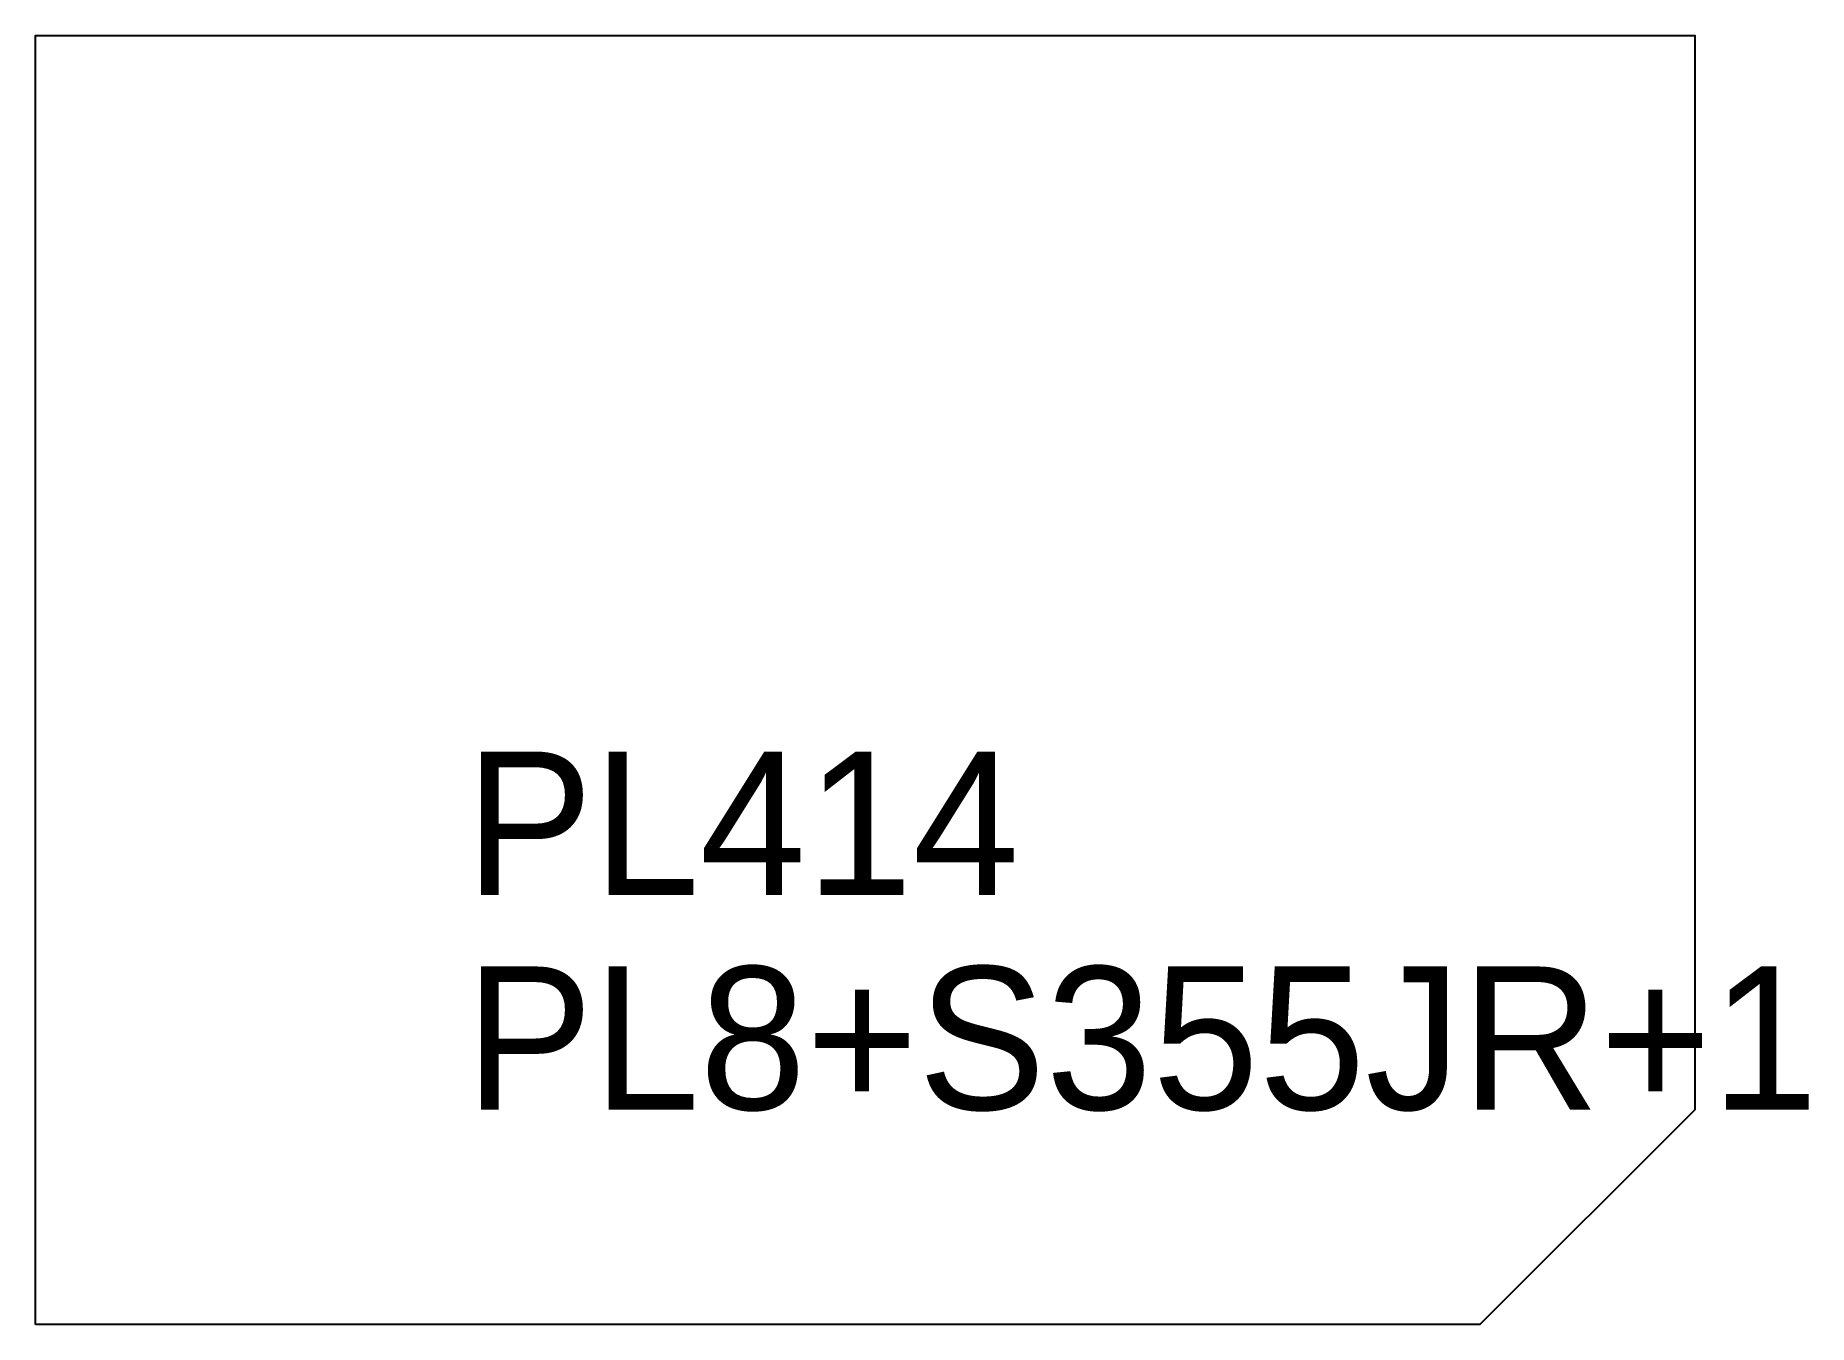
# Model space of a CAD drawing. Extents: x 0 to 124, y 0 to 90.
import ezdxf

# ---------------------------------------------------------------- set-up
doc = ezdxf.new("R2010")
doc.units = 0
for name, color, linetype in [('CUT', 7, 'CONTINUOUS'), ('SCRIBE', 3, 'CONTINUOUS'), ('TEXT', 7, 'CONTINUOUS')]:
    doc.layers.add(name, color=color, linetype=linetype)

msp = doc.modelspace()

# ---------------------------------------------------------------- linework, layer by layer
at = {"layer": 'CUT', "color": 7, "linetype": 'CONTINUOUS'}
msp.add_lwpolyline([(0, 0), (0.01, 90), (115.83, 90), (115.83, 15), (100.83, 0)], close=True, dxfattribs=at)

# ---------------------------------------------------------------- texts
at = {"layer": 'SCRIBE', "color": 3}
msp.add_text('PL414', height=10, dxfattribs=at).set_placement((30, 30))
at = {"layer": 'TEXT', "color": 7}
msp.add_text('PL8+S355JR+1', height=10, dxfattribs=at).set_placement((30, 15))

doc.saveas('drawing.dxf')
